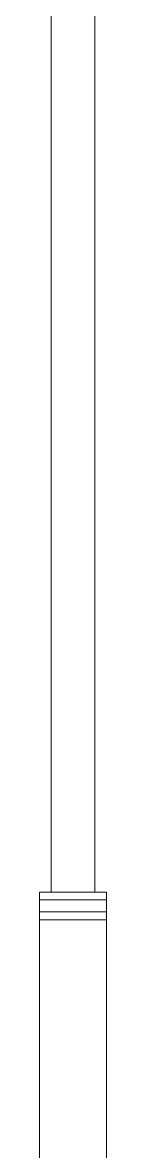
# Model space of a CAD drawing. Header units: millimetres. Extents: x 366 to 1555, y 702 to 1543.
# Drawn here: x 474.2 to 477.3, y 1381.6 to 1432.8 of the extents above; entities that cross this region are included whole.
import ezdxf

# ---------------------------------------------------------------- set-up
doc = ezdxf.new("R2010")
doc.units = ezdxf.units.MM
doc.layers.add('1_CARTIGLIO', color=7, linetype='Continuous', lineweight=9)

msp = doc.modelspace()

# ---------------------------------------------------------------- linework, layer by layer
at = {"layer": '1_CARTIGLIO', "ltscale": 100}
for p, q in [((474.7832, 1393.34346), (474.7832, 1473.98346)), ((476.7632, 1393.34346), (476.7632, 1473.98346)), ((474.2432, 1393.34346), (474.2432, 1392.08346)), ((474.2432, 1393.34346), (477.3032, 1393.34346)), ((474.2432, 1392.98346), (477.3032, 1392.98346)), ((477.3032, 1393.34346), (477.3032, 1392.08346)), ((474.2432, 1392.44346), (477.3032, 1392.44346)), ((474.2432, 1392.08346), (477.3032, 1392.08346)), ((474.2432, 1392.08346), (474.2432, 1328.72346)), ((477.3032, 1392.08346), (477.3032, 1328.72346))]:
    msp.add_line(p, q, dxfattribs=at)

doc.saveas('drawing.dxf')
